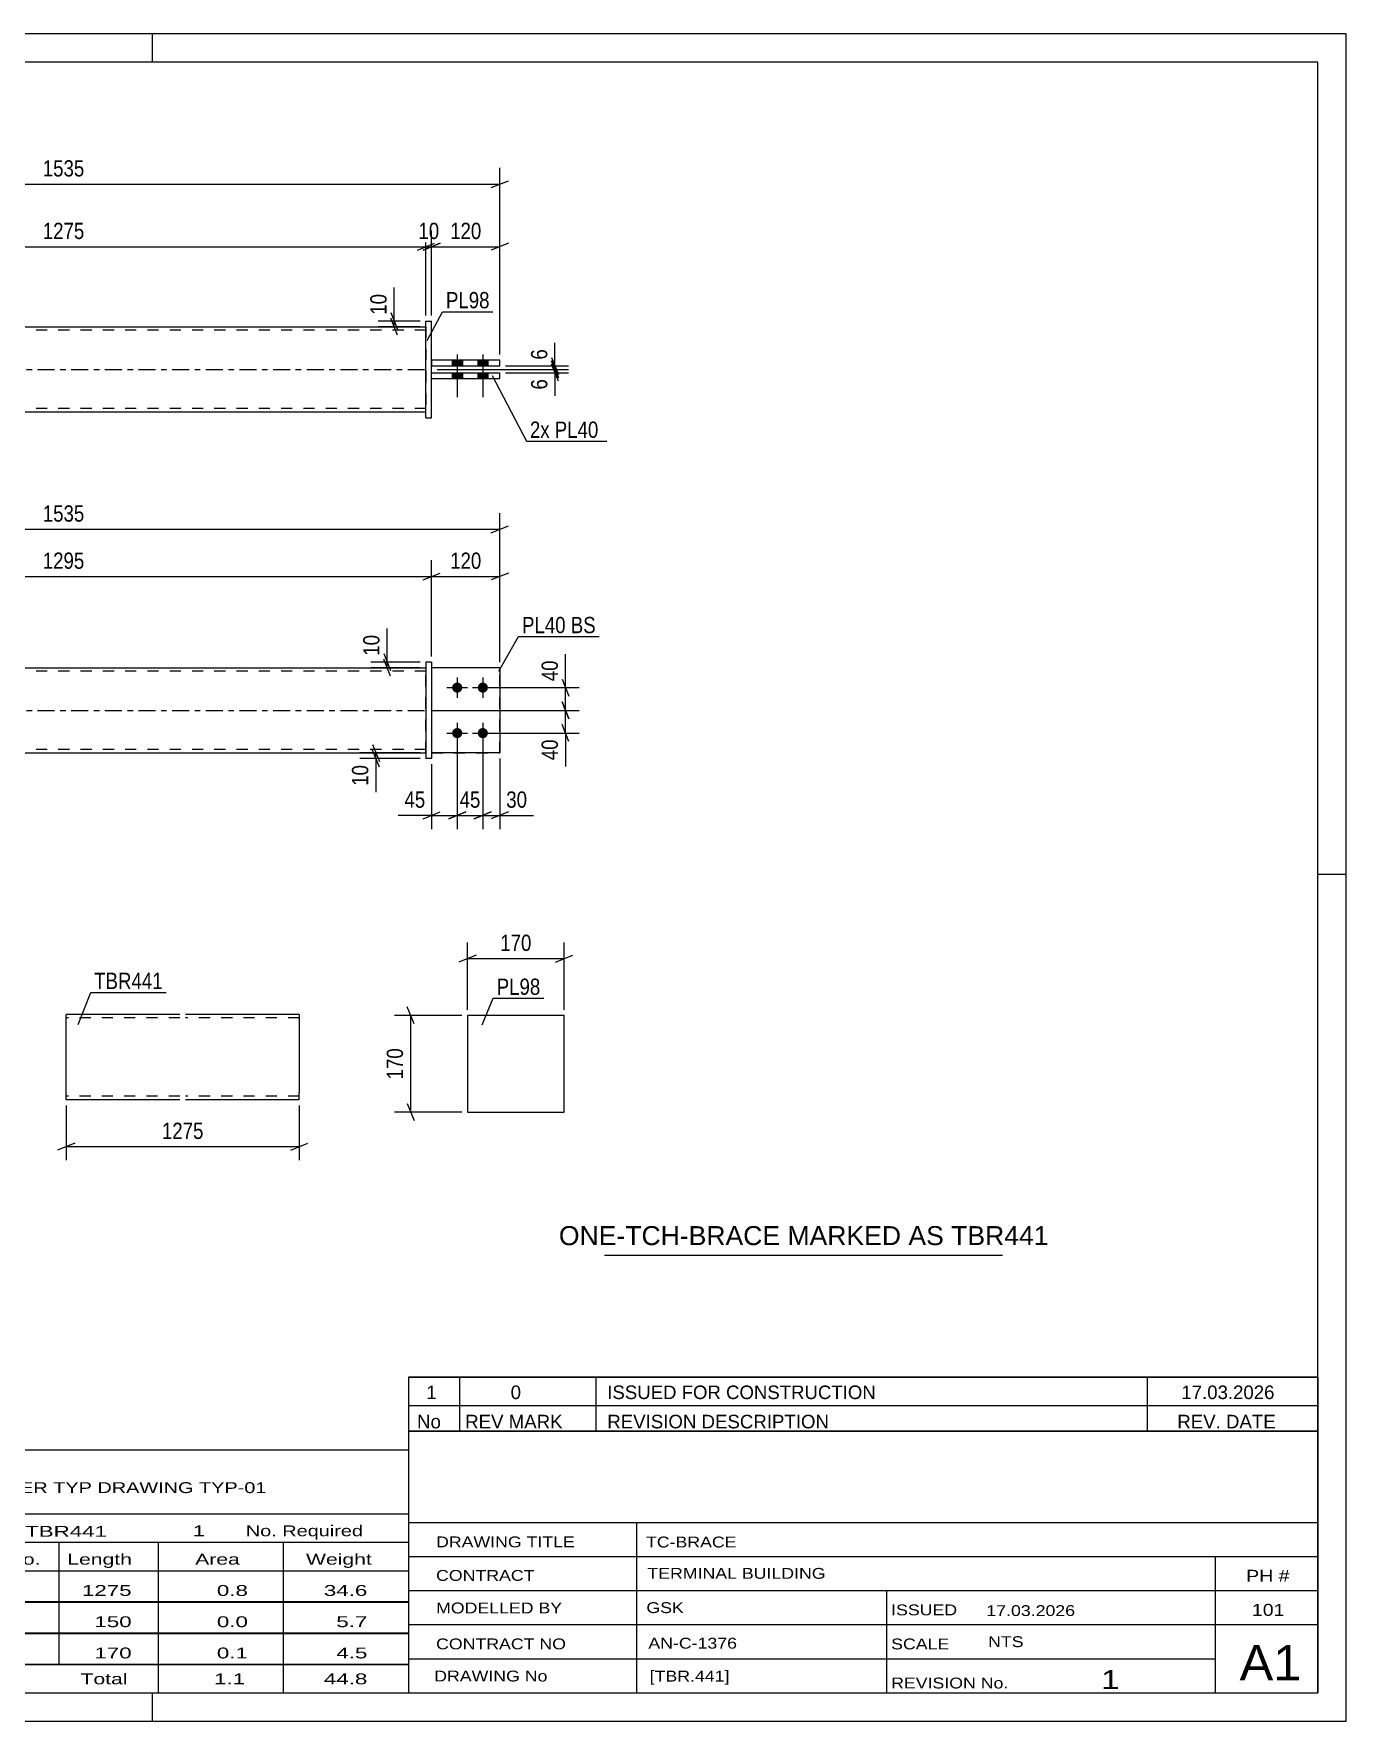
# Model space of a CAD drawing. Header units: millimetres. Extents: x 0 to 420, y 0 to 297.
# Drawn here: x 189.1 to 420, y 0 to 297 of the extents above; entities that cross this region are included whole.
import ezdxf

# ---------------------------------------------------------------- set-up
doc = ezdxf.new("R2010")
doc.units = ezdxf.units.MM
doc.linetypes.add('DXK_LINE_DOT2', pattern=[3.9198, 1.9599, -1.9599])
doc.linetypes.add('DXK_LINE_DOT3', pattern=[5.9187, 2.979, -0.9799, 0.9799, -0.9799])
doc.styles.add('Arial', font='ARIAL.TTF', dxfattribs={"height": 0.2})
doc.styles.add('Arial Narrow', font='ARIALN.TTF', dxfattribs={"height": 0.2})

# ---------------------------------------------------------------- blocks, each defined once
blk = doc.blocks.new('Unknown-580873669-1132')
at = {"color": 5, "linetype": 'Continuous'}
for p, q in [((420, 297), (0, 297)), ((210, 292), (210, 297)), ((420, 0), (420, 297)), ((415, 292), (5, 292)), ((415, 5), (415, 292)), ((420, 149), (415, 149)), ((5, 5), (415, 5)), ((210, 0), (210, 5)), ((0, 0), (420, 0))]:
    blk.add_line(p, q, dxfattribs=at)
blk = doc.blocks.new('Part-580873669-1795 - 1776')
at = {"linetype": 'Continuous'}
blk.add_hatch(color=2, dxfattribs=at).paths.add_polyline_path([(160.6, 185.42), (159.8, 186.82), (161.4, 186.82)])
at = {"color": 2, "linetype": 'Continuous'}
for p, q in [((130.6, 185.42), (258.1, 185.42)), ((160.6, 185.42), (159.8, 186.82)), ((159.8, 186.82), (161.4, 186.82)), ((161.4, 186.82), (160.6, 185.42)), ((130.6, 170.42), (258.1, 170.42))]:
    blk.add_line(p, q, dxfattribs=at)
at = {"color": 7, "linetype": 'DXK_LINE_DOT2'}
for p, q in [((130.6, 170.42), (130.6, 185.42)), ((258.1, 184.82), (130.6, 184.82)), ((258.1, 170.42), (258.1, 185.42)), ((258.1, 171.02), (130.6, 171.02))]:
    blk.add_line(p, q, dxfattribs=at)
at = {"color": 7, "linetype": 'DXK_LINE_DOT3'}
blk.add_line((130.6, 177.92), (258.1, 177.92), dxfattribs=at)
at = {"color": 2, "linetype": 'Continuous'}
blk.add_circle((160.6, 186.32), 1, dxfattribs=at)
blk = doc.blocks.new('Bolt-580873669-1788 - 1776')
at = {"linetype": 'Continuous'}
for points in [[(263.6, 182.82, -1), (263.6, 181.02, -1)], [(268.1, 182.82, -1), (268.1, 181.02, -1)], [(263.6, 174.82, -1), (263.6, 173.02, -1)], [(268.1, 174.82, -1), (268.1, 173.02, -1)]]:
    blk.add_hatch(color=1, dxfattribs=at).paths.add_polyline_path(points)
at = {"color": 1, "linetype": 'Continuous'}
for p, q in [((261.8, 181.92), (265.4, 181.92)), ((263.6, 183.72), (263.6, 180.12)), ((266.3, 181.92), (269.9, 181.92)), ((268.1, 183.72), (268.1, 180.12)), ((263.6, 175.72), (263.6, 172.12)), ((268.1, 175.72), (268.1, 172.12)), ((261.8, 173.92), (265.4, 173.92)), ((266.3, 173.92), (269.9, 173.92))]:
    blk.add_line(p, q, dxfattribs=at)
blk = doc.blocks.new('Part-580873669-1800 - 1776')
at = {"color": 2, "linetype": 'Continuous'}
for p, q in [((271.1, 185.42), (259.1, 185.42)), ((271.1, 185.42), (271.1, 170.42)), ((271.1, 170.42), (259.1, 170.42))]:
    blk.add_line(p, q, dxfattribs=at)
at = {"color": 7, "linetype": 'DXK_LINE_DOT2'}
blk.add_line((259.1, 185.42), (259.1, 170.42), dxfattribs=at)
blk = doc.blocks.new('Part-580873669-1805 - 1776')
at = {"color": 7, "linetype": 'DXK_LINE_DOT2'}
for p, q in [((271.1, 185.42), (259.1, 185.42)), ((259.1, 185.42), (259.1, 170.42)), ((271.1, 170.42), (271.1, 185.42)), ((259.1, 170.42), (271.1, 170.42))]:
    blk.add_line(p, q, dxfattribs=at)
blk = doc.blocks.new('Part-580873669-1806 - 1776')
at = {"color": 2, "linetype": 'Continuous'}
for p, q in [((259.1, 186.42), (258.1, 186.42)), ((258.1, 186.42), (258.1, 169.42)), ((259.1, 186.42), (259.1, 169.42)), ((259.1, 169.42), (258.1, 169.42))]:
    blk.add_line(p, q, dxfattribs=at)
blk = doc.blocks.new('Part-580873669-2068 - 2055')
at = {"color": 2, "linetype": 'Continuous'}
for p, q in [((259.1, 237.33), (271.1, 237.33)), ((259.1, 236.33), (271.1, 236.33)), ((271.1, 236.33), (271.1, 237.33))]:
    blk.add_line(p, q, dxfattribs=at)
at = {"color": 7, "linetype": 'DXK_LINE_DOT2'}
blk.add_line((259.1, 236.33), (259.1, 237.33), dxfattribs=at)
blk = doc.blocks.new('Part-580873669-2073 - 2055')
at = {"linetype": 'Continuous'}
blk.add_hatch(color=2, dxfattribs=at).paths.add_polyline_path([(160.6, 237.93), (159.8, 239.33), (161.4, 239.33)])
at = {"color": 2, "linetype": 'Continuous'}
for p, q in [((130.6, 245.43), (258.1, 245.43)), ((160.6, 237.93), (159.8, 239.33)), ((159.8, 239.33), (161.4, 239.33)), ((161.4, 239.33), (160.6, 237.93)), ((130.6, 230.43), (258.1, 230.43))]:
    blk.add_line(p, q, dxfattribs=at)
at = {"color": 7, "linetype": 'DXK_LINE_DOT2'}
for p, q in [((130.6, 230.43), (130.6, 245.43)), ((258.1, 244.83), (130.6, 244.83)), ((258.1, 245.43), (258.1, 230.43)), ((258.1, 231.03), (130.6, 231.03))]:
    blk.add_line(p, q, dxfattribs=at)
at = {"color": 7, "linetype": 'DXK_LINE_DOT3'}
blk.add_line((130.6, 237.93), (258.1, 237.93), dxfattribs=at)
at = {"color": 2, "linetype": 'Continuous'}
blk.add_circle((160.6, 238.83), 1, dxfattribs=at)
blk = doc.blocks.new('Bolt-580873669-2058 - 2055')
at = {"linetype": 'Continuous'}
for points in [[(264.5, 239.53), (262.7, 239.53), (262.7, 238.53), (264.5, 238.53)], [(264.5, 239.53), (262.7, 239.53), (262.7, 238.53), (264.5, 238.53)], [(269, 239.53), (267.2, 239.53), (267.2, 238.53), (269, 238.53)], [(269, 239.53), (267.2, 239.53), (267.2, 238.53), (269, 238.53)], [(264.5, 237.33), (262.7, 237.33), (262.7, 236.33), (264.5, 236.33)], [(264.5, 237.33), (262.7, 237.33), (262.7, 236.33), (264.5, 236.33)], [(269, 237.33), (267.2, 237.33), (267.2, 236.33), (269, 236.33)], [(269, 237.33), (267.2, 237.33), (267.2, 236.33), (269, 236.33)]]:
    blk.add_hatch(color=1, dxfattribs=at).paths.add_polyline_path(points)
at = {"color": 1, "linetype": 'Continuous'}
for p, q in [((262.7, 239.53), (262.7, 238.53)), ((262.7, 239.53), (262.7, 238.53)), ((263.6, 240.53), (263.6, 233.03)), ((263.6, 240.53), (263.6, 233.03)), ((264.5, 239.53), (264.5, 238.53)), ((264.5, 239.53), (264.5, 238.53)), ((267.2, 239.53), (267.2, 238.53)), ((267.2, 239.53), (267.2, 238.53)), ((268.1, 240.53), (268.1, 233.03)), ((268.1, 240.53), (268.1, 233.03)), ((269, 239.53), (269, 238.53)), ((269, 239.53), (269, 238.53)), ((262.7, 237.33), (262.7, 236.33)), ((262.7, 237.33), (262.7, 236.33)), ((264.5, 237.33), (264.5, 236.33)), ((264.5, 237.33), (264.5, 236.33)), ((267.2, 237.33), (267.2, 236.33)), ((267.2, 237.33), (267.2, 236.33)), ((269, 237.33), (269, 236.33)), ((269, 237.33), (269, 236.33))]:
    blk.add_line(p, q, dxfattribs=at)
blk = doc.blocks.new('Part-580873669-2063 - 2055')
at = {"color": 2, "linetype": 'Continuous'}
for p, q in [((271.1, 239.53), (259.1, 239.53)), ((259.1, 238.53), (271.1, 238.53)), ((271.1, 238.53), (271.1, 239.53))]:
    blk.add_line(p, q, dxfattribs=at)
at = {"color": 7, "linetype": 'DXK_LINE_DOT2'}
blk.add_line((259.1, 239.53), (259.1, 238.53), dxfattribs=at)
blk = doc.blocks.new('Part-580873669-2084 - 2055')
at = {"color": 2, "linetype": 'Continuous'}
for p, q in [((258.1, 229.43), (258.1, 246.43)), ((258.1, 246.43), (259.1, 246.43)), ((259.1, 229.43), (259.1, 246.43)), ((258.1, 229.43), (259.1, 229.43))]:
    blk.add_line(p, q, dxfattribs=at)
blk = doc.blocks.new('Part-580873669-1360 - 1344')
at = {"color": 2, "linetype": 'Continuous'}
for p, q in [((282.41, 124.22), (265.41, 124.22)), ((265.41, 124.22), (265.41, 107.22)), ((282.41, 107.22), (282.41, 124.22)), ((265.41, 107.22), (282.41, 107.22))]:
    blk.add_line(p, q, dxfattribs=at)
blk = doc.blocks.new('Part-580873669-1246 - 1226')
at = {"color": 2, "linetype": 'Continuous'}
for p, q in [((214.8, 124.39), (194.8, 124.39)), ((194.8, 109.48), (194.8, 124.39)), ((235.8, 124.39), (215.8, 124.39)), ((235.8, 124.39), (235.8, 110.59)), ((235.8, 109.39), (235.8, 110.59)), ((194.8, 109.39), (194.8, 109.48)), ((214.8, 109.39), (194.8, 109.39)), ((235.8, 109.39), (215.8, 109.39))]:
    blk.add_line(p, q, dxfattribs=at)
at = {"color": 7, "linetype": 'DXK_LINE_DOT2'}
for p, q in [((214.8, 123.79), (194.8, 123.79)), ((235.8, 123.79), (215.8, 123.79)), ((235.8, 123.79), (235.8, 123.75)), ((235.8, 123.75), (235.8, 123.79)), ((235.8, 123.65), (235.8, 123.75)), ((235.8, 123.75), (235.8, 123.65)), ((194.8, 109.99), (194.8, 110.04)), ((214.8, 109.99), (194.8, 109.99)), ((235.8, 109.99), (215.8, 109.99)), ((235.8, 110.04), (235.8, 110.36)), ((235.8, 109.99), (235.8, 110.04))]:
    blk.add_line(p, q, dxfattribs=at)
blk = doc.blocks.new('StraightDimension-580873669-1904 - 1776')
at = {"color": 7, "linetype": 'Continuous'}
for p, q in [((257.1, 170.42), (246.45, 170.42)), ((257.1, 169.42), (246.45, 169.42)), ((248.7, 171.92), (249.9, 168.92)), ((249.9, 167.92), (248.7, 170.92)), ((249.3, 169.42), (249.3, 170.42))]:
    blk.add_line(p, q, dxfattribs=at)
at = {"color": 0}
blk.add_wipeout([(248.55, 168.89), (244.35, 168.89), (244.35, 164.04), (248.55, 164.04)], dxfattribs=at)
at = {"color": 7, "linetype": 'Continuous'}
blk.add_line((249.3, 169.42), (249.3, 163.51), dxfattribs=at)
blk.add_line((249.3, 169.42), (249.3, 163.51), dxfattribs=at)
at = {"color": 3, "style": 'Arial Narrow'}
blk.add_text('10', height=2.863, rotation=90.0002, dxfattribs=at).set_placement((247.95, 164.64))
blk = doc.blocks.new('StraightDimension-580873669-1923 - 1776')
at = {"color": 7, "linetype": 'Continuous'}
for p, q in [((263.6, 172.92), (263.6, 157.03)), ((268.1, 172.92), (268.1, 157.03)), ((262.1, 158.83), (265.1, 160.03)), ((263.6, 159.43), (268.1, 159.43)), ((269.6, 160.03), (266.6, 158.83))]:
    blk.add_line(p, q, dxfattribs=at)
at = {"color": 0}
blk.add_wipeout([(268.28, 160.18), (268.28, 164.38), (263.42, 164.38), (263.42, 160.18)], dxfattribs=at)
at = {"color": 3, "style": 'Arial Narrow'}
blk.add_text('45', height=2.863, dxfattribs=at).set_placement((264.02, 160.78))
blk = doc.blocks.new('StraightDimension-580873669-1974 - 1776')
at = {"color": 7, "linetype": 'Continuous'}
for p, q in [((282.06, 179.42), (283.26, 176.42)), ((259.1, 177.92), (285.06, 177.92)), ((283.26, 172.42), (282.06, 175.42)), ((282.66, 173.92), (282.66, 177.92)), ((269.1, 173.92), (285.06, 173.92))]:
    blk.add_line(p, q, dxfattribs=at)
at = {"color": 0}
blk.add_wipeout([(281.91, 173.39), (277.71, 173.39), (277.71, 168.54), (281.91, 168.54)], dxfattribs=at)
at = {"color": 7, "linetype": 'Continuous'}
blk.add_line((282.66, 173.92), (282.66, 168.01), dxfattribs=at)
blk.add_line((282.66, 173.92), (282.66, 168.01), dxfattribs=at)
at = {"color": 3, "style": 'Arial Narrow'}
blk.add_text('40', height=2.863, rotation=90.0002, dxfattribs=at).set_placement((281.31, 169.14))
blk = doc.blocks.new('StraightDimension-580873669-1997 - 1776')
at = {"color": 7, "linetype": 'Continuous'}
for p, q in [((257.6, 200.88), (260.6, 202.08)), ((259.1, 187.42), (259.1, 204.33)), ((272.6, 202.08), (269.6, 200.88)), ((271.1, 186.42), (271.1, 204.33)), ((259.1, 201.48), (271.1, 201.48))]:
    blk.add_line(p, q, dxfattribs=at)
at = {"color": 0}
blk.add_wipeout([(268.44, 202.23), (268.44, 206.43), (261.76, 206.43), (261.76, 202.23)], dxfattribs=at)
at = {"color": 3, "style": 'Arial Narrow'}
blk.add_text('120', height=2.863, dxfattribs=at).set_placement((262.36, 202.83))
blk = doc.blocks.new('StraightDimension-580873669-1933 - 1776')
at = {"color": 7, "linetype": 'Continuous'}
for p, q in [((268.1, 172.92), (268.1, 157.03)), ((271.1, 169.42), (271.1, 157.03)), ((266.6, 158.83), (269.6, 160.03)), ((268.1, 159.43), (271.1, 159.43)), ((272.6, 160.03), (269.6, 158.83))]:
    blk.add_line(p, q, dxfattribs=at)
at = {"color": 0}
blk.add_wipeout([(276.48, 160.18), (276.48, 164.38), (271.63, 164.38), (271.63, 160.18)], dxfattribs=at)
at = {"color": 7, "linetype": 'Continuous'}
blk.add_line((271.1, 159.43), (277.01, 159.43), dxfattribs=at)
blk.add_line((271.1, 159.43), (277.01, 159.43), dxfattribs=at)
at = {"color": 3, "style": 'Arial Narrow'}
blk.add_text('30', height=2.863, dxfattribs=at).set_placement((272.23, 160.78))
blk = doc.blocks.new('StraightDimension-580873669-1818 - 1776')
at = {"color": 7, "linetype": 'Continuous'}
for p, q in [((117.6, 186.42), (117.6, 212.63)), ((271.1, 186.42), (271.1, 212.63)), ((119.1, 210.38), (116.1, 209.18)), ((117.6, 209.78), (271.1, 209.78)), ((269.6, 209.18), (272.6, 210.38))]:
    blk.add_line(p, q, dxfattribs=at)
at = {"color": 0}
blk.add_wipeout([(198.61, 210.53), (198.61, 214.73), (190.09, 214.73), (190.09, 210.53)], dxfattribs=at)
at = {"color": 3, "style": 'Arial Narrow'}
blk.add_text('1535', height=2.863, dxfattribs=at).set_placement((190.69, 211.13))
blk = doc.blocks.new('StraightDimension-580873669-1913 - 1776')
at = {"color": 7, "linetype": 'Continuous'}
for p, q in [((263.6, 172.92), (263.6, 157.03)), ((259.1, 168.42), (259.1, 157.03)), ((257.6, 158.83), (260.6, 160.03)), ((259.1, 159.43), (263.6, 159.43)), ((265.1, 160.03), (262.1, 158.83))]:
    blk.add_line(p, q, dxfattribs=at)
at = {"color": 0}
blk.add_wipeout([(258.58, 160.18), (258.58, 164.38), (253.72, 164.38), (253.72, 160.18)], dxfattribs=at)
at = {"color": 7, "linetype": 'Continuous'}
blk.add_line((259.1, 159.43), (253.19, 159.43), dxfattribs=at)
blk.add_line((259.1, 159.43), (253.19, 159.43), dxfattribs=at)
at = {"color": 3, "style": 'Arial Narrow'}
blk.add_text('45', height=2.863, dxfattribs=at).set_placement((254.32, 160.78))
blk = doc.blocks.new('StraightDimension-580873669-1961 - 1776')
at = {"color": 7, "linetype": 'Continuous'}
for p, q in [((269.1, 181.92), (285.06, 181.92)), ((282.06, 183.42), (283.26, 180.42)), ((282.66, 177.92), (282.66, 181.92)), ((283.26, 176.42), (282.06, 179.42)), ((259.1, 177.92), (285.06, 177.92))]:
    blk.add_line(p, q, dxfattribs=at)
at = {"color": 0}
blk.add_wipeout([(281.91, 187.3), (277.71, 187.3), (277.71, 182.44), (281.91, 182.44)], dxfattribs=at)
at = {"color": 7, "linetype": 'Continuous'}
blk.add_line((282.66, 181.92), (282.66, 187.82), dxfattribs=at)
blk.add_line((282.66, 181.92), (282.66, 187.82), dxfattribs=at)
at = {"color": 3, "style": 'Arial Narrow'}
blk.add_text('40', height=2.863, rotation=90.0002, dxfattribs=at).set_placement((281.31, 183.04))
blk = doc.blocks.new('StraightDimension-580873669-1988 - 1776')
at = {"color": 7, "linetype": 'Continuous'}
for p, q in [((250.67, 187.92), (251.87, 184.92)), ((257.1, 186.42), (248.42, 186.42)), ((257.1, 185.42), (248.42, 185.42)), ((251.87, 183.92), (250.67, 186.92)), ((251.27, 185.42), (251.27, 186.42))]:
    blk.add_line(p, q, dxfattribs=at)
at = {"color": 0}
blk.add_wipeout([(250.52, 191.8), (246.32, 191.8), (246.32, 186.94), (250.52, 186.94)], dxfattribs=at)
at = {"color": 7, "linetype": 'Continuous'}
blk.add_line((251.27, 186.42), (251.27, 192.32), dxfattribs=at)
blk.add_line((251.27, 186.42), (251.27, 192.32), dxfattribs=at)
at = {"color": 3, "style": 'Arial Narrow'}
blk.add_text('10', height=2.863, rotation=90.0002, dxfattribs=at).set_placement((249.92, 187.54))
blk = doc.blocks.new('StraightDimension-580873669-2007 - 1776')
at = {"color": 7, "linetype": 'Continuous'}
for p, q in [((131.1, 202.08), (128.1, 200.88)), ((129.6, 187.42), (129.6, 204.33)), ((257.6, 200.88), (260.6, 202.08)), ((259.1, 187.42), (259.1, 204.33)), ((129.6, 201.48), (259.1, 201.48))]:
    blk.add_line(p, q, dxfattribs=at)
at = {"color": 0}
blk.add_wipeout([(198.61, 202.23), (198.61, 206.43), (190.09, 206.43), (190.09, 202.23)], dxfattribs=at)
at = {"color": 3, "style": 'Arial Narrow'}
blk.add_text('1295', height=2.863, dxfattribs=at).set_placement((190.69, 202.83))
blk = doc.blocks.new('StraightDimension-580873669-2225 - 2055')
at = {"color": 7, "linetype": 'Continuous'}
for p, q in [((260.1, 237.93), (283.2, 237.93)), ((272.1, 238.53), (283.2, 238.53)), ((280.2, 240.03), (281.4, 237.03)), ((281.4, 236.43), (280.2, 239.43)), ((280.8, 237.93), (280.8, 238.53))]:
    blk.add_line(p, q, dxfattribs=at)
at = {"color": 0}
blk.add_wipeout([(280.05, 242.08), (275.85, 242.08), (275.85, 239.05), (280.05, 239.05)], dxfattribs=at)
at = {"color": 7, "linetype": 'Continuous'}
blk.add_line((280.8, 238.53), (280.8, 242.61), dxfattribs=at)
blk.add_line((280.8, 238.53), (280.8, 242.61), dxfattribs=at)
at = {"color": 3, "style": 'Arial Narrow'}
blk.add_text('6', height=2.86, rotation=90.0002, dxfattribs=at).set_placement((279.45, 239.65))
blk = doc.blocks.new('StraightDimension-580873669-2152 - 2055')
at = {"color": 7, "linetype": 'Continuous'}
for p, q in [((117.6, 240.53), (117.6, 273.38)), ((271.1, 240.53), (271.1, 273.38)), ((119.1, 271.13), (116.1, 269.93)), ((117.6, 270.53), (271.1, 270.53)), ((269.6, 269.93), (272.6, 271.13))]:
    blk.add_line(p, q, dxfattribs=at)
at = {"color": 0}
blk.add_wipeout([(198.61, 271.28), (198.61, 275.48), (190.09, 275.48), (190.09, 271.28)], dxfattribs=at)
at = {"color": 3, "style": 'Arial Narrow'}
blk.add_text('1535', height=2.863, dxfattribs=at).set_placement((190.69, 271.88))
blk = doc.blocks.new('StraightDimension-580873669-2183 - 2055')
at = {"color": 7, "linetype": 'Continuous'}
for p, q in [((130.6, 247.43), (130.6, 262.37)), ((258.1, 247.43), (258.1, 262.37)), ((132.1, 260.12), (129.1, 258.92)), ((130.6, 259.52), (258.1, 259.52)), ((256.6, 258.92), (259.6, 260.12))]:
    blk.add_line(p, q, dxfattribs=at)
at = {"color": 0}
blk.add_wipeout([(198.61, 260.27), (198.61, 264.47), (190.09, 264.47), (190.09, 260.27)], dxfattribs=at)
at = {"color": 3, "style": 'Arial Narrow'}
blk.add_text('1275', height=2.863, dxfattribs=at).set_placement((190.69, 260.87))
blk = doc.blocks.new('StraightDimension-580873669-2193 - 2055')
at = {"color": 7, "linetype": 'Continuous'}
for p, q in [((258.1, 247.43), (258.1, 262.37)), ((259.1, 247.43), (259.1, 262.37)), ((256.6, 258.92), (259.6, 260.12)), ((260.6, 260.12), (257.6, 258.92)), ((258.1, 259.52), (259.1, 259.52))]:
    blk.add_line(p, q, dxfattribs=at)
at = {"color": 0}
blk.add_wipeout([(261.03, 260.27), (261.03, 264.47), (256.17, 264.47), (256.17, 260.27)], dxfattribs=at)
at = {"color": 3, "style": 'Arial Narrow'}
blk.add_text('10', height=2.863, dxfattribs=at).set_placement((256.77, 260.87))
blk = doc.blocks.new('StraightDimension-580873669-2203 - 2055')
at = {"color": 7, "linetype": 'Continuous'}
for p, q in [((259.1, 247.43), (259.1, 262.37)), ((271.1, 240.53), (271.1, 262.37)), ((257.6, 258.92), (260.6, 260.12)), ((259.1, 259.52), (271.1, 259.52)), ((272.6, 260.12), (269.6, 258.92))]:
    blk.add_line(p, q, dxfattribs=at)
at = {"color": 0}
blk.add_wipeout([(268.44, 260.27), (268.44, 264.47), (261.76, 264.47), (261.76, 260.27)], dxfattribs=at)
at = {"color": 3, "style": 'Arial Narrow'}
blk.add_text('120', height=2.863, dxfattribs=at).set_placement((262.36, 260.87))
blk = doc.blocks.new('StraightDimension-580873669-2214 - 2055')
at = {"color": 7, "linetype": 'Continuous'}
for p, q in [((251.92, 247.93), (253.12, 244.93)), ((253.12, 243.93), (251.92, 246.93)), ((257.1, 246.43), (249.67, 246.43)), ((257.1, 245.43), (249.67, 245.43)), ((252.52, 245.43), (252.52, 246.43))]:
    blk.add_line(p, q, dxfattribs=at)
at = {"color": 0}
blk.add_wipeout([(251.77, 251.81), (247.57, 251.81), (247.57, 246.95), (251.77, 246.95)], dxfattribs=at)
at = {"color": 7, "linetype": 'Continuous'}
blk.add_line((252.52, 246.43), (252.52, 252.33), dxfattribs=at)
blk.add_line((252.52, 246.43), (252.52, 252.33), dxfattribs=at)
at = {"color": 3, "style": 'Arial Narrow'}
blk.add_text('10', height=2.863, rotation=90.0002, dxfattribs=at).set_placement((251.17, 247.55))
blk = doc.blocks.new('StraightDimension-580873669-2234 - 2055')
at = {"color": 7, "linetype": 'Continuous'}
for p, q in [((260.1, 237.93), (283.2, 237.93)), ((280.2, 239.43), (281.4, 236.43)), ((281.4, 235.83), (280.2, 238.83)), ((280.8, 237.33), (280.8, 237.93)), ((272.1, 237.33), (283.2, 237.33))]:
    blk.add_line(p, q, dxfattribs=at)
at = {"color": 0}
blk.add_wipeout([(280.05, 236.8), (275.85, 236.8), (275.85, 233.78), (280.05, 233.78)], dxfattribs=at)
at = {"color": 7, "linetype": 'Continuous'}
blk.add_line((280.8, 237.33), (280.8, 233.25), dxfattribs=at)
blk.add_line((280.8, 237.33), (280.8, 233.25), dxfattribs=at)
at = {"color": 3, "style": 'Arial Narrow'}
blk.add_text('6', height=2.86, rotation=90.0002, dxfattribs=at).set_placement((279.45, 234.38))
blk = doc.blocks.new('StraightDimension-580873669-1362 - 1344')
at = {"color": 7, "linetype": 'Continuous'}
for p, q in [((265.41, 125.22), (265.41, 137.07)), ((282.41, 125.22), (282.41, 137.07)), ((266.91, 134.82), (263.91, 133.62)), ((265.41, 134.22), (282.41, 134.22)), ((280.91, 133.62), (283.91, 134.82))]:
    blk.add_line(p, q, dxfattribs=at)
at = {"color": 0}
blk.add_wipeout([(277.25, 134.97), (277.25, 139.17), (270.57, 139.17), (270.57, 134.97)], dxfattribs=at)
at = {"color": 3, "style": 'Arial Narrow'}
blk.add_text('170', height=2.863, dxfattribs=at).set_placement((271.17, 135.57))
blk = doc.blocks.new('StraightDimension-580873669-1374 - 1344')
at = {"color": 7, "linetype": 'Continuous'}
for p, q in [((256.01, 122.72), (254.81, 125.72)), ((264.41, 124.22), (252.56, 124.22)), ((255.41, 107.22), (255.41, 124.22)), ((264.41, 107.22), (252.56, 107.22)), ((254.81, 108.72), (256.01, 105.72))]:
    blk.add_line(p, q, dxfattribs=at)
at = {"color": 0}
blk.add_wipeout([(254.66, 119.06), (250.46, 119.06), (250.46, 112.37), (254.66, 112.37)], dxfattribs=at)
at = {"color": 3, "style": 'Arial Narrow'}
blk.add_text('170', height=2.863, rotation=90.0002, dxfattribs=at).set_placement((254.06, 112.97))
blk = doc.blocks.new('StraightDimension-580873669-1324 - 1226')
at = {"color": 7, "linetype": 'Continuous'}
for p, q in [((194.8, 108.39), (194.8, 98.73)), ((235.8, 108.39), (235.8, 98.73)), ((196.3, 101.73), (193.3, 100.53)), ((194.8, 101.13), (235.8, 101.13)), ((234.3, 100.53), (237.3, 101.73))]:
    blk.add_line(p, q, dxfattribs=at)
at = {"color": 0}
blk.add_wipeout([(219.56, 101.88), (219.56, 106.08), (211.05, 106.08), (211.05, 101.88)], dxfattribs=at)
at = {"color": 3, "style": 'Arial Narrow'}
blk.add_text('1275', height=2.863, dxfattribs=at).set_placement((211.65, 102.48))
blk = doc.blocks.new('Unknown-580873669-3531')
at = {"color": 7, "linetype": 'Continuous'}
blk.add_line((289.5, 82.05), (359.5, 82.05), dxfattribs=at)
at = {"color": 7, "style": 'Arial'}
blk.add_text('ONE-TCH-BRACE MARKED AS TBR441', height=3.3428, dxfattribs=at).set_placement((281.49, 83.8))
blk = doc.blocks.new('Unknown-580873669-3528')
at = {"color": 7, "linetype": 'Continuous'}
for p, q in [((255, 51.05), (255, 5)), ((255, 51.05), (415, 51.05)), ((415, 51), (415, 5)), ((255, 35), (415, 35)), ((295.14, 35), (295.14, 5)), ((255, 29), (415, 29)), ((397, 5.05), (397, 29.05)), ((255, 23), (415, 23)), ((339.14, 23), (339.14, 5)), ((255, 17), (415, 17)), ((255, 11), (397, 11)), ((255, 5), (415, 5))]:
    blk.add_line(p, q, dxfattribs=at)
at = {"color": 7, "style": 'Arial Narrow'}
for s, height, width, p in [('DRAWING TITLE', 1.9089, 1.425378, (259.88, 30.61)), ('TC-BRACE', 1.909, 1.425378, (296.81, 30.59)), ('TERMINAL BUILDING', 1.9089, 1.425378, (297.06, 25.07)), ('CONTRACT', 1.909, 1.425378, (259.88, 24.71)), ('MODELLED BY', 1.9089, 1.425378, (259.88, 18.98)), ('GSK', 1.909, 1.425378, (296.88, 19.04)), ('ISSUED', 1.909, 1.425378, (339.94, 18.64)), ('17.03.2026', 1.909, 1.425378, (356.69, 18.52)), ('CONTRACT NO', 1.9089, 1.425378, (259.88, 12.66)), ('AN-C-1376', 1.909, 1.425378, (297.23, 12.78)), ('SCALE', 1.909, 1.425378, (339.94, 12.65)), ('A1', 6.204, 1.25, (401.24, 7.2)), ('DRAWING No', 1.909, 1.425378, (259.56, 7)), ('[TBR.441]', 1.909, 1.425378, (297.46, 6.99)), ('1', 3.34, 1.5, (376.91, 5.68)), ('REVISION No.', 1.9089, 1.425378, (339.94, 5.77))]:
    blk.add_text(s, height=height, dxfattribs=dict(at, width=width)).set_placement(p)
at = {"color": 7, "linetype": 'Continuous', "style": 'Arial Narrow'}
for s, height, width, p in [('PH #', 2.1, 1.42538, (402.4, 24.55)), ('101', 2.1, 1.42538, (403.41, 18.55)), ('NTS', 1.909, 1.425378, (357, 13.05))]:
    blk.add_text(s, height=height, dxfattribs=dict(at, width=width)).set_placement(p)
blk = doc.blocks.new('Unknown-580873669-3529')
at = {"color": 7, "linetype": 'Continuous'}
for p, q in [((255, 60.55), (415, 60.55)), ((415, 60.55), (255, 60.55)), ((255, 60.55), (255, 55.55)), ((264, 60.55), (264, 55.55)), ((288, 60.55), (288, 55.55)), ((385, 60.55), (385, 55.55)), ((415, 60.55), (415, 55.55)), ((255, 55.55), (415, 55.55)), ((255, 55.55), (255, 51.05)), ((255, 55.55), (415, 55.55)), ((264, 55.55), (264, 51.05)), ((288, 55.55), (288, 51.05)), ((385, 55.55), (385, 51.05)), ((415, 55.55), (415, 51.05)), ((415, 51.05), (255, 51.05))]:
    blk.add_line(p, q, dxfattribs=at)
at = {"color": 7, "linetype": 'Continuous', "style": 'Arial Narrow'}
for s, height, width, p in [('1', 2.39, 1.196471, (258.16, 56.7)), ('0', 2.39, 1.196471, (273, 56.7)), ('ISSUED FOR CONSTRUCTION', 2.3861, 1.196471, (290, 56.7)), ('17.03.2026', 2.386, 1.196471, (391, 56.7)), ('No', 2.386, 1.2, (256.54, 51.55)), ('REV MARK', 2.386, 1.2, (265, 51.55)), ('REVISION DESCRIPTION', 2.3861, 1.2, (290, 51.55)), ('REV. DATE', 2.386, 1.2, (390.28, 51.55))]:
    blk.add_text(s, height=height, dxfattribs=dict(at, width=width)).set_placement(p)
blk = doc.blocks.new('Unknown-580873669-3530')
at = {"color": 7, "linetype": 'Continuous'}
for p, q in [((95, 47.75), (255, 47.75)), ((95, 36.5), (95, 47.75)), ((255, 47.75), (255, 36.5)), ((95, 36.5), (255, 36.5)), ((95, 36.5), (95, 31.5)), ((255, 36.5), (255, 31.5)), ((95, 31.5), (255, 31.5)), ((95, 31.5), (95, 26.5)), ((119, 31.5), (119, 26.5)), ((154.5, 31.5), (154.5, 26.5)), ((180.5, 31.5), (180.5, 26.5)), ((193.5, 31.5), (193.5, 26.5)), ((211, 31.5), (211, 26.5)), ((233, 31.5), (233, 26.5)), ((255, 31.5), (255, 26.5)), ((95, 26.5), (255, 26.5)), ((95, 26.45), (95, 21.05)), ((95, 26.45), (255, 26.45)), ((119, 26.5), (119, 21)), ((154.5, 26.5), (154.5, 21)), ((180.5, 26.5), (180.5, 21)), ((193.5, 26.5), (193.5, 21)), ((211, 26.5), (211, 21)), ((233, 26.5), (233, 21)), ((255, 26.45), (255, 21.05)), ((95, 21.05), (255, 21.05)), ((95, 20.95), (95, 15.55)), ((95, 20.95), (255, 20.95)), ((119, 21), (119, 15.5)), ((154.5, 21), (154.5, 15.5)), ((180.5, 21), (180.5, 15.5)), ((193.5, 21), (193.5, 15.5)), ((211, 21), (211, 15.5)), ((233, 21), (233, 15.5)), ((255, 20.95), (255, 15.55)), ((95, 15.55), (255, 15.55)), ((95, 15.45), (95, 10.05)), ((95, 15.45), (255, 15.45)), ((119, 15.5), (119, 10)), ((154.5, 15.5), (154.5, 10)), ((180.5, 15.5), (180.5, 10)), ((193.5, 15.5), (193.5, 10)), ((211, 15.5), (211, 10)), ((233, 15.5), (233, 10)), ((255, 15.45), (255, 10.05)), ((95, 10.05), (255, 10.05)), ((95, 10), (255, 10)), ((95, 10), (95, 5)), ((211, 10), (211, 5)), ((233, 10), (233, 5)), ((255, 10), (255, 5)), ((95, 5), (255, 5))]:
    blk.add_line(p, q, dxfattribs=at)
at = {"color": 7, "style": 'Arial Narrow'}
for s, height, width, p in [('GENERAL NOTES & WELD DETAILS :', 2.8633, 1.4, (96.15, 40.06)), ('REFER TYP DRAWING TYP-01', 1.9089, 1.6, (179.7, 40.16)), ("MATERIAL LIST FOR ASSEMBLY MK'D", 1.9089, 1.6, (96.15, 32.56)), ('TBR441', 1.909, 1.794707, (187.59, 32.47)), ('1', 1.91, 1.794707, (217.08, 32.56)), ('No. Required', 1.9089, 1.6, (226.41, 32.56)), ('Mark', 1.909, 1.7, (96.34, 27.5)), ('Profile', 1.909, 1.7, (129.41, 27.5)), ('Material', 1.909, 1.7, (159.54, 27.56)), ('No.', 1.909, 1.7, (184.5, 27.56)), ('Length', 1.909, 1.7, (195, 27.56)), ('Area', 1.909, 1.7, (217.5, 27.56)), ('Weight', 1.909, 1.7, (237, 27.56))]:
    blk.add_text(s, height=height, dxfattribs=dict(at, width=width)).set_placement(p)
at = {"color": 7, "linetype": 'Continuous', "style": 'Arial Narrow'}
for s, height, width, p in [('TBR441', 1.909, 1.794707, (96.5, 22.06)), ('SHS150*6', 1.909, 1.794707, (121, 22.06)), ('E350', 1.909, 1.794707, (160.74, 22.06)), ('1', 1.91, 1.794707, (184.86, 22.06)), ('1275', 1.909, 1.794707, (197.58, 22.06)), ('0.8', 1.909, 1.794707, (221.32, 22.06)), ('34.6', 1.909, 1.794707, (240.14, 22.06)), ('PL40', 1.909, 1.794707, (96.5, 16.56)), ('PL10*120', 1.909, 1.794707, (121, 16.56)), ('E350', 1.909, 1.794707, (160.74, 16.56)), ('4', 1.91, 1.794707, (184.86, 16.56)), ('150', 1.909, 1.794707, (199.77, 16.56)), ('0.0', 1.909, 1.794707, (221.32, 16.56)), ('5.7', 1.909, 1.794707, (242.33, 16.56)), ('PL98', 1.909, 1.794707, (96.5, 11.06)), ('PL10*170', 1.909, 1.794707, (121, 11.06)), ('E350', 1.909, 1.794707, (160.74, 11.06)), ('2', 1.91, 1.794707, (184.86, 11.06)), ('170', 1.909, 1.794707, (199.77, 11.06)), ('0.1', 1.909, 1.794707, (221.32, 11.06)), ('4.5', 1.909, 1.794707, (242.33, 11.06)), ('Total', 1.909, 1.7, (197.33, 6.5)), ('1.1', 1.909, 1.794707, (220.83, 6.5)), ('44.8', 1.909, 1.794707, (240.14, 6.5))]:
    blk.add_text(s, height=height, dxfattribs=dict(at, width=width)).set_placement(p)
blk = doc.blocks.new('MarkSet-580873669-2040 - 1776')
at = {"color": 0}
blk.add_wipeout([(282.68, 191.5), (282.68, 194.5), (275, 194.5), (275, 191.5)], dxfattribs=at)
blk.add_wipeout([(282.68, 191.5), (282.68, 194.5), (275, 194.5), (275, 191.5)], dxfattribs=at)
at = {"color": 30, "linetype": 'Continuous'}
blk.add_line((270.9, 184.84), (274.4, 190.9), dxfattribs=at)
at = {"color": 0}
blk.add_wipeout([(287.96, 191.5), (287.96, 194.5), (283.58, 194.5), (283.58, 191.5)], dxfattribs=at)
blk.add_wipeout([(287.96, 191.5), (287.96, 194.5), (283.58, 194.5), (283.58, 191.5)], dxfattribs=at)
at = {"color": 30, "linetype": 'Continuous'}
blk.add_line((274.4, 190.9), (288.56, 190.9), dxfattribs=at)
at = {"color": 3, "style": 'Arial Narrow'}
for s, p in [('PL40', (275, 191.5)), ('BS', (283.58, 191.5))]:
    blk.add_text(s, height=2.863, dxfattribs=at).set_placement(p)
blk = doc.blocks.new('MarkSet-580873669-2265 - 2055')
at = {"color": 0}
blk.add_wipeout([(279.86, 225.88), (279.86, 228.88), (276.39, 228.88), (276.39, 225.88)], dxfattribs=at)
blk.add_wipeout([(279.86, 225.88), (279.86, 228.88), (276.39, 228.88), (276.39, 225.88)], dxfattribs=at)
at = {"color": 30, "linetype": 'Continuous'}
blk.add_line((269.76, 236.84), (275.79, 225.28), dxfattribs=at)
at = {"color": 0}
blk.add_wipeout([(288.44, 225.88), (288.44, 228.88), (280.76, 228.88), (280.76, 225.88)], dxfattribs=at)
blk.add_wipeout([(288.44, 225.88), (288.44, 228.88), (280.76, 228.88), (280.76, 225.88)], dxfattribs=at)
at = {"color": 30, "linetype": 'Continuous'}
blk.add_line((275.79, 225.28), (289.94, 225.28), dxfattribs=at)
at = {"color": 3, "style": 'Arial Narrow'}
for s, p in [('2x', (276.39, 225.88)), ('PL40', (280.76, 225.88))]:
    blk.add_text(s, height=2.863, dxfattribs=at).set_placement(p)
blk = doc.blocks.new('Mark-580873669-2080 - 2055')
at = {"color": 0}
blk.add_wipeout([(269.29, 248.68), (269.29, 251.68), (261.62, 251.68), (261.62, 248.68)], dxfattribs=at)
blk.add_wipeout([(269.29, 248.68), (269.29, 251.68), (261.62, 251.68), (261.62, 248.68)], dxfattribs=at)
at = {"color": 30, "linetype": 'Continuous'}
for p, q in [((258.33, 243), (261.02, 248.08)), ((261.02, 248.08), (269.89, 248.08))]:
    blk.add_line(p, q, dxfattribs=at)
at = {"color": 3, "style": 'Arial Narrow'}
blk.add_text('PL98', height=2.863, dxfattribs=at).set_placement((261.62, 248.68))
blk = doc.blocks.new('Mark-580873669-1356 - 1344')
at = {"color": 0}
blk.add_wipeout([(278.22, 127.84), (278.22, 130.84), (270.55, 130.84), (270.55, 127.84)], dxfattribs=at)
blk.add_wipeout([(278.22, 127.84), (278.22, 130.84), (270.55, 130.84), (270.55, 127.84)], dxfattribs=at)
at = {"color": 30, "linetype": 'Continuous'}
for p, q in [((267.99, 122.56), (269.95, 127.24)), ((269.95, 127.24), (278.82, 127.24))]:
    blk.add_line(p, q, dxfattribs=at)
at = {"color": 3, "style": 'Arial Narrow'}
blk.add_text('PL98', height=2.863, dxfattribs=at).set_placement((270.55, 127.84))
blk = doc.blocks.new('Mark-580873669-1241 - 1226')
at = {"color": 0}
blk.add_wipeout([(211.79, 128.88), (211.79, 131.88), (199.73, 131.88), (199.73, 128.88)], dxfattribs=at)
blk.add_wipeout([(211.79, 128.88), (211.79, 131.88), (199.73, 131.88), (199.73, 128.88)], dxfattribs=at)
at = {"color": 30, "linetype": 'Continuous'}
for p, q in [((196.9, 122.64), (199.13, 128.28)), ((199.13, 128.28), (212.39, 128.28))]:
    blk.add_line(p, q, dxfattribs=at)
at = {"color": 3, "style": 'Arial Narrow'}
blk.add_text('TBR441', height=2.863, dxfattribs=at).set_placement((199.73, 128.88))

msp = doc.modelspace()

# ---------------------------------------------------------------- block references
for name in ['Unknown-580873669-1132', 'Part-580873669-2073 - 2055', 'Part-580873669-2084 - 2055', 'Part-580873669-2063 - 2055', 'Bolt-580873669-2058 - 2055', 'Part-580873669-2068 - 2055', 'Part-580873669-1795 - 1776', 'Part-580873669-1806 - 1776', 'Part-580873669-1800 - 1776', 'Part-580873669-1805 - 1776', 'Bolt-580873669-1788 - 1776', 'Part-580873669-1246 - 1226', 'Part-580873669-1360 - 1344', 'Unknown-580873669-3531', 'Unknown-580873669-3529', 'Unknown-580873669-3528', 'Unknown-580873669-3530']:
    msp.add_blockref(name, (0, 0))

# ---------------------------------------------------------------- next in the draw order: block references
for name in ['StraightDimension-580873669-2225 - 2055', 'StraightDimension-580873669-1997 - 1776', 'StraightDimension-580873669-1923 - 1776', 'StraightDimension-580873669-1904 - 1776', 'StraightDimension-580873669-1362 - 1344', 'Mark-580873669-1241 - 1226', 'StraightDimension-580873669-1324 - 1226']:
    msp.add_blockref(name, (0, 0))

# ---------------------------------------------------------------- next in the draw order: block references
for name in ['StraightDimension-580873669-2152 - 2055', 'StraightDimension-580873669-1818 - 1776', 'StraightDimension-580873669-1974 - 1776', 'Mark-580873669-1356 - 1344', 'StraightDimension-580873669-1374 - 1344']:
    msp.add_blockref(name, (0, 0))

# ---------------------------------------------------------------- next in the draw order: block references
for name in ['StraightDimension-580873669-2183 - 2055', 'StraightDimension-580873669-1988 - 1776', 'StraightDimension-580873669-1961 - 1776', 'StraightDimension-580873669-1913 - 1776', 'StraightDimension-580873669-1933 - 1776']:
    msp.add_blockref(name, (0, 0))

# ---------------------------------------------------------------- next in the draw order: block references
for name in ['StraightDimension-580873669-2193 - 2055', 'StraightDimension-580873669-2007 - 1776', 'MarkSet-580873669-2040 - 1776']:
    msp.add_blockref(name, (0, 0))

# ---------------------------------------------------------------- next in the draw order: block references
msp.add_blockref('StraightDimension-580873669-2203 - 2055', (0, 0))

# ---------------------------------------------------------------- next in the draw order: block references
for name in ['StraightDimension-580873669-2214 - 2055', 'StraightDimension-580873669-2234 - 2055']:
    msp.add_blockref(name, (0, 0))

# ---------------------------------------------------------------- next in the draw order: block references
for name in ['Mark-580873669-2080 - 2055', 'MarkSet-580873669-2265 - 2055']:
    msp.add_blockref(name, (0, 0))

doc.saveas('drawing.dxf')
